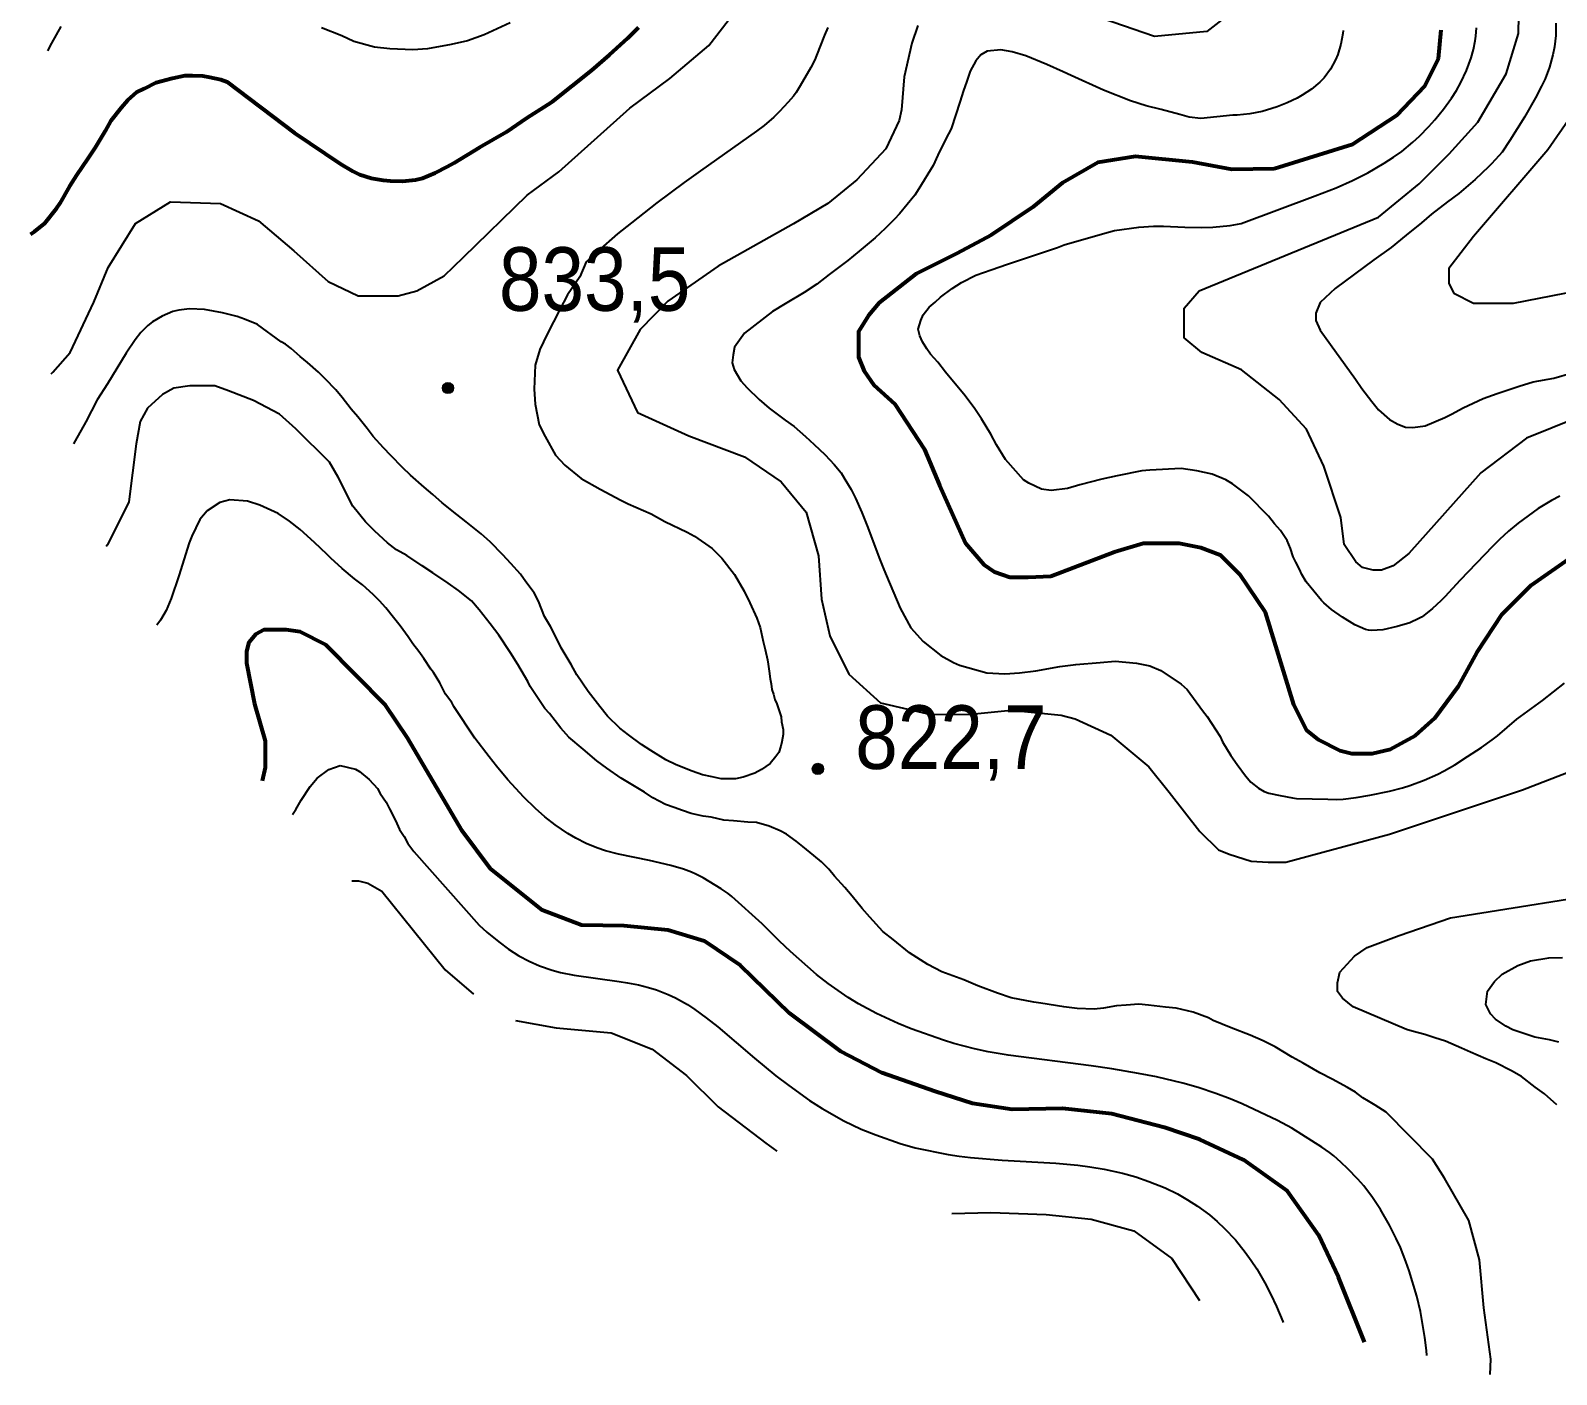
# Model space of a CAD drawing. Header units: metres. Extents: x 547833 to 556102, y 1844799 to 1850994.
# Drawn here: x 551964.2 to 552372.4, y 1845177.2 to 1845536.7 of the extents above; entities that cross this region are included whole.
import ezdxf

# ---------------------------------------------------------------- set-up
doc = ezdxf.new("R2010")
doc.units = ezdxf.units.M
doc.header["$LTSCALE"] = 6.8
for name, color, linetype, lineweight in [('1', 7, 'Continuous', 25), ('2', 7, 'Continuous', 53), ('5', 7, 'Continuous', 13)]:
    doc.layers.add(name, color=color, linetype=linetype, lineweight=lineweight)

msp = doc.modelspace()

# ---------------------------------------------------------------- hatches: boundary and pattern name
at = {"layer": '5'}
for points in [[(552077.37, 1845441.09, 1), (552074.37, 1845441.09, 1)], [(552176.3, 1845339.21, 1), (552173.3, 1845339.21, 1)]]:
    msp.add_hatch(color=256, dxfattribs=at).paths.add_polyline_path(points)

# ---------------------------------------------------------------- linework, layer by layer
at = {"layer": '1'}
for points in [[(552378.06, 1845433.19), (552364.33, 1845427.69), (552352.17, 1845418.44), (552332.87, 1845396.81), (552328.66, 1845393.51), (552325.55, 1845392.41), (552323.33, 1845392.41), (552320.45, 1845393.07), (552318.67, 1845394.61), (552315.57, 1845399.22), (552314.68, 1845406.47), (552310.18, 1845420.2), (552305.51, 1845430.11), (552298.17, 1845438.03), (552288.16, 1845445.96), (552277.49, 1845450.58), (552272.82, 1845454.55), (552272.82, 1845462.47), (552276.82, 1845467.09), (552284.83, 1845470.4), (552324.73, 1845486.84), (552335.66, 1845495.7), (552343.64, 1845503.72), (552351.32, 1845512.21), (552358.87, 1845525.14), (552362.22, 1845535.93), (552362.5, 1845550.32)], [(552288.16, 1845543.71), (552278.82, 1845536.44), (552264.81, 1845535.12), (552228.82, 1845547.61)], [(552058.17, 1845465.78), (552062.51, 1845465.78), (552067.51, 1845467.1), (552074.84, 1845471.06), (552080.02, 1845476.12), (552097.08, 1845492.66), (552105.51, 1845498.95), (552124.54, 1845515.97), (552135.2, 1845523.91), (552145.63, 1845532.72), (552153.83, 1845543.3)], [(551972.34, 1845537.81), (551969.79, 1845533.32), (551968.73, 1845531.25)], [(552092.49, 1845538.81), (552085.59, 1845535.55), (552081.09, 1845533.98), (552076.7, 1845533.01), (552070.43, 1845531.82), (552066.45, 1845531.56), (552060.3, 1845531.82), (552056.23, 1845532.31), (552050.71, 1845533.79), (552047.47, 1845535.34), (552042.08, 1845537.4)], [(552177.47, 1845537.54), (552176.54, 1845535.47), (552174.48, 1845530.02), (552173.96, 1845528.87), (552172.91, 1845526.85), (552170.1, 1845521.93), (552168.97, 1845520.12), (552168.27, 1845519.17), (552166.88, 1845517.52), (552164.58, 1845515.09), (552163.06, 1845513.58), (552160.41, 1845511.28), (552158.41, 1845509.79), (552143.38, 1845499.23), (552139.02, 1845496.07), (552131.72, 1845490.6), (552124.93, 1845485.32), (552121.24, 1845482.32), (552115.91, 1845477.72), (552113.27, 1845475.24)], [(552201.59, 1845538.07), (552199.91, 1845533.38), (552197.92, 1845524.29), (552197.15, 1845515.51), (552196.54, 1845512.63), (552192.97, 1845505.06), (552185.27, 1845496.82), (552177.48, 1845490.47), (552168.32, 1845484.99), (552148.13, 1845473.68), (552134.72, 1845464.29), (552127.32, 1845456.71), (552121.18, 1845445.86), (552126.53, 1845434.52), (552140.32, 1845428.34), (552155.19, 1845422.66), (552164.96, 1845416.02), (552171.72, 1845407.89), (552174.95, 1845396.19), (552175.76, 1845384.6), (552178.01, 1845374.82), (552183.11, 1845364.6), (552191.6, 1845356.92)], [(552315.27, 1845536.74), (552315.22, 1845535.93), (552314.72, 1845533.07), (552313.85, 1845530.33), (552313.23, 1845528.88), (552311.89, 1845526.38), (552310.2, 1845524.09), (552309.11, 1845522.94), (552306.86, 1845521.06), (552304.38, 1845519.43), (552302.97, 1845518.63), (552300.33, 1845517.36), (552297.67, 1845516.32), (552296.21, 1845515.82), (552293.62, 1845515.09), (552290.31, 1845514.43), (552286.96, 1845514.08), (552285.84, 1845514.06), (552277.26, 1845513.18), (552274.13, 1845513.52), (552271.65, 1845514.24), (552266.61, 1845515.56), (552262.6, 1845516.59), (552258.46, 1845517.92), (552251.24, 1845520.78), (552242.52, 1845524.67), (552240.41, 1845525.63), (552236.09, 1845527.63), (552230.43, 1845529.98)], [(552372.19, 1845538.68), (552372.18, 1845535.35), (552371.82, 1845532.37), (552371.36, 1845530.2), (552370.47, 1845526.96), (552369.31, 1845523.83), (552368.38, 1845521.82), (552366.76, 1845518.71), (552363.78, 1845513.58), (552359.86, 1845507.34), (552357.83, 1845504.14), (552356.93, 1845503.24), (552354.99, 1845501.02), (552354.18, 1845500.23), (552350.58, 1845496.83), (552346.21, 1845493.13), (552343.18, 1845490.89), (552338.96, 1845487.61), (552336.23, 1845485.31), (552332.13, 1845481.94), (552328.11, 1845478.69), (552323.5, 1845475.37), (552313.13, 1845467.74), (552309.13, 1845464.01), (552308.02, 1845461.15), (552308.02, 1845459.17), (552309.13, 1845456.54), (552318.57, 1845443.47), (552320.35, 1845440.98), (552322.95, 1845437.48), (552324.79, 1845435.3), (552327.69, 1845432.64), (552329.93, 1845431.4), (552332.01, 1845430.64), (552333.92, 1845430.56), (552337.27, 1845430.94), (552342.49, 1845433.23), (552344.28, 1845434.14), (552347.39, 1845435.79), (552352.79, 1845438.3), (552356.53, 1845439.63), (552362.39, 1845441.6), (552366.15, 1845442.73), (552371.62, 1845443.75), (552386.35, 1845447.97)], [(552321.87, 1845498.68), (552326.3, 1845501.28), (552328.76, 1845502.85), (552330.97, 1845504.39), (552333.96, 1845506.83), (552335.69, 1845508.45), (552338.27, 1845511.07), (552339.86, 1845512.82), (552342.17, 1845515.64), (552344.3, 1845518.64), (552345.6, 1845520.69), (552346.79, 1845522.79), (552348.33, 1845526.06), (552349.54, 1845529.41), (552350.17, 1845531.66), (552350.64, 1845533.93), (552350.82, 1845535.18), (552351, 1845537.41)], [(552230.43, 1845529.98), (552226.82, 1845531.06), (552223.77, 1845531.51), (552220.12, 1845531.19), (552218.43, 1845530.2), (552217.02, 1845528.64), (552215.54, 1845525.88), (552214.65, 1845523.18), (552213.67, 1845520.37), (552212.87, 1845517.79), (552210.42, 1845510.42), (552209.03, 1845507.77), (552206.94, 1845503.34), (552205.66, 1845500.6), (552201.78, 1845494.37), (552200.78, 1845492.65), (552196.66, 1845487.69), (552195.32, 1845486.24), (552192.81, 1845483.76), (552190.11, 1845481.26), (552185.83, 1845477.67), (552182.81, 1845475.23), (552177.86, 1845471.47), (552174.56, 1845468.9), (552171.13, 1845466.61), (552166.08, 1845463.64), (552162.63, 1845461.55), (552155.2, 1845455.81), (552152.54, 1845452.01), (552152.18, 1845449.97), (552151.92, 1845447.85), (552152.43, 1845446.01), (552154.17, 1845443.01), (552155.88, 1845441.12), (552159.13, 1845437.99), (552161.79, 1845435.7), (552166.05, 1845432.5), (552168.44, 1845430.78), (552171.54, 1845428.14), (552173.78, 1845426), (552175.23, 1845424.67), (552176.68, 1845423.34), (552178.04, 1845421.9), (552179.18, 1845420.63), (552181.03, 1845418.45), (552182.02, 1845416.76), (552183.74, 1845413.97), (552184.91, 1845411.61), (552186.54, 1845407.8), (552188.19, 1845403.8), (552191.22, 1845395.66), (552192.48, 1845392.52), (552193.16, 1845390.9), (552196.85, 1845382.24), (552199.65, 1845376.97), (552202.97, 1845373.26), (552207.69, 1845369.51), (552211.09, 1845367.7), (552212.66, 1845366.98), (552219.99, 1845364.93), (552224.8, 1845364.68), (552228.77, 1845364.94), (552233.1, 1845365.43), (552239.56, 1845366.57), (552243.78, 1845367.15), (552250.3, 1845367.7), (552254.35, 1845368.06), (552260, 1845367.51), (552263.58, 1845366.82), (552266.51, 1845365.56), (552272.02, 1845361.9), (552273.58, 1845360.48), (552277.72, 1845354.87), (552278.9, 1845353.21), (552282.4, 1845347.92), (552283.06, 1845346.5), (552285.29, 1845342.77), (552286.96, 1845340.36), (552289.2, 1845337.33), (552290.59, 1845335.69), (552292.67, 1845334.03), (552294.17, 1845333.2), (552295.42, 1845332.75), (552298.48, 1845332.1), (552301.75, 1845331.48), (552302.87, 1845331.31), (552311.24, 1845331.12), (552313.58, 1845331.05), (552315.33, 1845331.15), (552318.81, 1845331.6), (552322.42, 1845332.23), (552327.75, 1845333.27), (552331.18, 1845334.14), (552333.18, 1845334.78), (552336.97, 1845336.21), (552340.6, 1845337.82), (552342.37, 1845338.72), (552345.16, 1845340.34), (552348.56, 1845342.53), (552352.3, 1845344.98), (552355.18, 1845346.98)], [(552376.29, 1845513.77), (552370.07, 1845504.81), (552350.21, 1845481.62), (552343.54, 1845473.04), (552343.54, 1845469.08), (552344.87, 1845466.43), (552350.21, 1845463.79), (552360.88, 1845463.79), (552398.41, 1845471.06)], [(552373.31, 1845412.15), (552371.02, 1845410.99), (552367.51, 1845408.84), (552362.08, 1845404.91), (552359.55, 1845402.84), (552357.1, 1845400.58), (552355.25, 1845398.75), (552346.58, 1845389.72), (552342.47, 1845385.22), (552341.41, 1845384.16), (552339.25, 1845382.12), (552336.9, 1845380.25), (552336.24, 1845379.82), (552335.57, 1845379.43), (552333.12, 1845378.32), (552329.73, 1845377.29), (552325.95, 1845376.42), (552322.9, 1845376.24), (552322.08, 1845376.34), (552321.27, 1845376.52), (552318.46, 1845377.72), (552315.14, 1845379.8), (552312.15, 1845381.85), (552310.1, 1845383.63), (552309.56, 1845384.24), (552305.41, 1845389.27), (552304.29, 1845391.24), (552303.63, 1845392.66), (552302.61, 1845394.54), (552301.95, 1845395.96), (552301.2, 1845398.17), (552300.36, 1845400.27), (552298.56, 1845402.96), (552296.95, 1845404.77), (552295.33, 1845406.78), (552290.01, 1845412.26), (552285.75, 1845415.46), (552283.93, 1845416.55), (552280.27, 1845418.03), (552276.17, 1845418.96), (552272.01, 1845419.58), (552263.58, 1845419.11), (552261.5, 1845418.98), (552254.87, 1845417.62), (552250.78, 1845416.75), (552244.87, 1845415.18), (552241.59, 1845414.2), (552237.25, 1845413.71), (552234.63, 1845414), (552231.25, 1845415.61), (552229.84, 1845416.55), (552225.03, 1845421.99), (552222.59, 1845425.9), (552221.07, 1845428.72), (552218.6, 1845432.83), (552216.8, 1845435.51), (552214.2, 1845439.01), (552213.39, 1845440.01), (552210.16, 1845443.83), (552208.99, 1845445.3), (552206.88, 1845448.05), (552204.95, 1845450.12), (552203.98, 1845451.61), (552202.77, 1845453.47), (552202.08, 1845455.08), (552201.68, 1845456.83), (552202.31, 1845459.2), (552202.94, 1845460.67), (552204.6, 1845462.76), (552206.15, 1845464.03), (552207.59, 1845465.39), (552210.71, 1845467.75), (552213.23, 1845469.33), (552217.1, 1845471.27), (552221.12, 1845472.73), (552225.54, 1845474.23), (552233.81, 1845476.98), (552238.9, 1845478.66), (552240.72, 1845479.36), (552250.95, 1845482.33), (552254.15, 1845483.2), (552260.63, 1845484.14), (552264.59, 1845484.39), (552267.28, 1845484.4), (552273, 1845484.16), (552277.4, 1845484.06), (552280.49, 1845484.11), (552285.13, 1845484.55), (552288.06, 1845485.08), (552307.84, 1845492.5), (552313.45, 1845494.65), (552317.8, 1845496.56), (552321.87, 1845498.68)], [(551969.77, 1845444.88), (551970.16, 1845445.31), (551974.82, 1845450.61), (551981.17, 1845464.03), (551984.95, 1845473.35), (551992.25, 1845485.1), (552001.63, 1845490.86), (552015.01, 1845490.47), (552025.2, 1845485.79), (552034.61, 1845477.83), (552043.8, 1845469.6), (552051.84, 1845465.78), (552058.17, 1845465.78)], [(552113.27, 1845475.24), (552112.87, 1845474.83), (552111.18, 1845470.86), (552107.81, 1845465.99), (552105.76, 1845462.12), (552102.4, 1845455.53), (552100.48, 1845451.39), (552099.23, 1845447.24), (552098.91, 1845440.79), (552099.17, 1845436.81), (552100.27, 1845431.29), (552101.87, 1845428.13), (552104.63, 1845423.18), (552107.13, 1845420.5), (552111.46, 1845416.88), (552116.57, 1845414.02), (552122.15, 1845411.12), (552124.09, 1845410.09), (552130.22, 1845407.44), (552133.9, 1845405.37), (552139.86, 1845402.51), (552141.79, 1845401.49), (552146.56, 1845398.2), (552149.15, 1845395.63), (552152.52, 1845391.23), (552155.13, 1845386.75), (552156.62, 1845383.67), (552158.52, 1845379.58), (552159.39, 1845377), (552160.19, 1845373.27), (552160.72, 1845371.13), (552161.31, 1845368.42), (552161.55, 1845367.21), (552161.76, 1845365.32), (552162.08, 1845363.35), (552162.34, 1845361.94), (552162.51, 1845360.43), (552162.93, 1845359.24), (552163.29, 1845357.75), (552163.8, 1845356.66), (552164.49, 1845354.73), (552164.96, 1845353.16), (552165.11, 1845351.84), (552165.53, 1845349.78), (552165.49, 1845348.44), (552165.14, 1845346.49), (552164.89, 1845345.31), (552164.41, 1845343.63), (552163.57, 1845342.58), (552162.07, 1845340.69), (552159.76, 1845339.09), (552157.96, 1845338.12), (552154.84, 1845337), (552152.78, 1845336.58), (552148.96, 1845336.53), (552146.51, 1845337.11), (552143.97, 1845337.59), (552141.18, 1845338.61), (552136.87, 1845340.32), (552134.14, 1845341.63), (552130.13, 1845344.14), (552127.65, 1845345.77), (552124.2, 1845348.35), (552121.81, 1845350.08), (552118.57, 1845353.35)], [(552118.57, 1845353.35), (552116.47, 1845355.88), (552113.33, 1845359.93), (552110.34, 1845364.37), (552108.78, 1845367.15), (552106.17, 1845371.64), (552104.7, 1845374.53), (552103.33, 1845377.34), (552101.68, 1845380.02), (552100.08, 1845384.04), (552098.96, 1845386.31), (552096.71, 1845389.3), (552095.24, 1845391.33), (552092.71, 1845394.2), (552090.55, 1845396.44), (552087.18, 1845399.98), (552084.75, 1845402.1), (552080.75, 1845405.28), (552078.23, 1845407.28), (552074.34, 1845410.38), (552071.8, 1845412.58), (552069.47, 1845414.61), (552065.85, 1845417.83), (552063.7, 1845419.88), (552060.57, 1845423.06), (552058.62, 1845425.14), (552055.88, 1845428.17), (552054.3, 1845430.29), (552051.76, 1845433.35), (552049.99, 1845435.44), (552047.53, 1845438.6), (552045.87, 1845440.61), (552043.05, 1845443.54), (552041.22, 1845445.34), (552038.26, 1845447.88), (552036.34, 1845449.57), (552033.91, 1845451.69), (552032.43, 1845452.86), (552031.22, 1845453.48), (552024.89, 1845458.09), (552024.7, 1845458.19), (552021.48, 1845459.55), (552019.51, 1845460.21), (552015.6, 1845461.24), (552010.73, 1845462.1), (552006.7, 1845462.32), (552003.86, 1845461.96), (552002.28, 1845461.54), (551999.42, 1845460.35), (551996.8, 1845458.8), (551995.57, 1845457.85), (551993.76, 1845455.99), (551992.2, 1845453.95), (551989.83, 1845450.43), (551984.84, 1845442.23), (551982.07, 1845437.91), (551978.97, 1845432.02), (551976.93, 1845428.37), (551976.64, 1845427.76), (551975.72, 1845426.13)], [(552050.45, 1845409.49), (552046.5, 1845417.27), (552044.17, 1845421.23), (552035.17, 1845430.14), (552030.83, 1845434.1), (552023.83, 1845437.73), (552017.17, 1845440.37), (552013.5, 1845441.69), (552010.16, 1845441.69), (552006.83, 1845441.69), (552002.5, 1845441.03), (551999.5, 1845439.38), (551995.5, 1845435.75), (551993.5, 1845432.12), (551992.5, 1845426.18), (551990.5, 1845410.67), (551984.83, 1845399.11), (551984.41, 1845398.69)], [(552220.38, 1845263.57), (552216.72, 1845264.34), (552211.16, 1845265.81), (552208.38, 1845266.68), (552199.73, 1845269.73), (552196.25, 1845271.1), (552190.46, 1845273.83), (552185.66, 1845276.37), (552182.95, 1845278.08), (552177.6, 1845281.81), (552174.46, 1845284.25), (552167.47, 1845290.37), (552164.53, 1845293.15), (552159.94, 1845297.76), (552151.78, 1845305.13), (552150.79, 1845305.9), (552148.94, 1845307.16), (552144.1, 1845310.07), (552142.15, 1845311.09), (552141.02, 1845311.59), (552138.91, 1845312.38), (552135.51, 1845313.39), (552129.76, 1845314.73), (552121.49, 1845316.4), (552117.96, 1845317.28), (552115.67, 1845318.08), (552112.79, 1845319.28), (552110.05, 1845320.67), (552107.93, 1845321.91), (552104.55, 1845324.24), (552101.82, 1845326.38), (552099.26, 1845328.6), (552096.13, 1845331.65), (552091.86, 1845336.31), (552088.83, 1845339.93), (552086.87, 1845342.42), (552083.06, 1845347.46), (552077.43, 1845355.87), (552076.9, 1845357), (552075.25, 1845359.21), (552073.71, 1845362.22), (552071.99, 1845365.02), (552071.29, 1845365.93), (552069.37, 1845368.71), (552068.05, 1845370.65), (552066.43, 1845372.66), (552065.22, 1845374.52), (552063.09, 1845377.46), (552061.33, 1845379.76), (552059.24, 1845382.31), (552057.53, 1845384.21), (552055.84, 1845385.91), (552053.05, 1845388.48), (552050.88, 1845390.03), (552047.56, 1845392.84), (552044.55, 1845395.59), (552043.44, 1845396.66), (552040.19, 1845399.78), (552036.3, 1845403.22), (552033.45, 1845405.49), (552030.42, 1845407.54), (552025.58, 1845409.77), (552022.27, 1845410.79), (552017.54, 1845411.15), (552014.83, 1845410.44), (552011.49, 1845408.26), (552009.46, 1845405.93), (552007.37, 1845401.51), (552006.68, 1845399.73), (552003.91, 1845390.84), (552001.8, 1845384.81), (552000.48, 1845381.57), (551998.98, 1845379), (551997.99, 1845377.65)], [(552244.16, 1845275.14), (552240.57, 1845275.59), (552234.45, 1845276.52), (552232.6, 1845276.79), (552226.53, 1845278.02), (552222.86, 1845279.22), (552217.57, 1845281.21), (552213.85, 1845282.79), (552207.97, 1845284.9), (552204.21, 1845286.86), (552199.36, 1845290.04), (552194.94, 1845293.56), (552192.21, 1845295.73), (552188.72, 1845299.54), (552186.64, 1845301.89), (552183.97, 1845305.22), (552181.99, 1845307.48), (552179.25, 1845310.52), (552177.7, 1845312.44), (552175.76, 1845314.33), (552173.75, 1845316.1), (552170.8, 1845318.45), (552169.02, 1845319.87), (552166.41, 1845321.77), (552164.69, 1845322.63), (552161.77, 1845323.92), (552158.41, 1845324.88), (552156.1, 1845325), (552152.24, 1845325.33), (552149.64, 1845325.51), (552146.3, 1845326.28), (552144.16, 1845326.61), (552140.93, 1845327.3), (552138.64, 1845328.09), (552136.35, 1845328.88), (552134.06, 1845329.68), (552130.7, 1845331.49), (552128.43, 1845332.96), (552124.84, 1845335.13), (552122.17, 1845336.74), (552118.33, 1845339.46), (552115.72, 1845341.36), (552112.02, 1845344.48), (552108.22, 1845347.68), (552106.03, 1845350.11), (552103, 1845354.07), (552101.8, 1845355.37), (552097.89, 1845361.23), (552097.25, 1845362.6), (552094.54, 1845367.16), (552092.56, 1845370.29), (552089.44, 1845375), (552087.19, 1845377.99), (552084.18, 1845381.76), (552082.18, 1845384.21), (552078.72, 1845386.98), (552075.92, 1845388.86), (552071.78, 1845391.64), (552068.99, 1845393.52), (552064.85, 1845396.3), (552062.1, 1845397.81), (552059.68, 1845399.73), (552056.27, 1845402.79), (552053.79, 1845405.28), (552050.45, 1845409.49)], [(552355.18, 1845346.98), (552356.6, 1845348.07), (552361.77, 1845352.5), (552368.6, 1845357.5), (552374.51, 1845362.19)], [(552191.6, 1845356.92), (552205.04, 1845353.75), (552215.83, 1845353.83), (552226.5, 1845354.91), (552239.89, 1845353.59), (552243.67, 1845352.65), (552253.13, 1845348.21), (552263.3, 1845339.78), (552268.73, 1845332.99), (552277.01, 1845322.46), (552281.97, 1845317.55), (552284.81, 1845316.38), (552290.72, 1845314.51), (552295.21, 1845314.27), (552299.94, 1845314.27), (552327.68, 1845321.79), (552363.31, 1845333.58), (552393.98, 1845345.44)], [(552034.31, 1845326.98), (552035.19, 1845328.39), (552036.6, 1845330.85), (552038.98, 1845334.51), (552040.92, 1845336.73), (552044.04, 1845339.08), (552047.01, 1845340.12)], [(552047.01, 1845340.12), (552051.11, 1845339.19), (552052.18, 1845338.52), (552054.82, 1845336.42), (552056.99, 1845333.98), (552057.74, 1845332.67), (552059.3, 1845330.35), (552060.2, 1845328.56), (552061.86, 1845325.46), (552062.94, 1845322.99), (552064.15, 1845321.13), (552065.16, 1845319.26), (552066.7, 1845317.14), (552084.19, 1845297.38), (552086.26, 1845295.55), (552089.45, 1845292.92), (552092.09, 1845290.98), (552094.8, 1845289.26), (552097.56, 1845287.78), (552100.34, 1845286.54), (552103.77, 1845285.36), (552106.01, 1845284.77), (552109.59, 1845284.05), (552121.63, 1845282.39), (552123.93, 1845282.04), (552126.79, 1845281.49), (552129.54, 1845280.76), (552131.62, 1845280.09), (552134.77, 1845278.91), (552136.76, 1845278), (552139.9, 1845276.2), (552141.91, 1845274.86), (552144.97, 1845272.66), (552148.08, 1845270.2), (552157.87, 1845261.84), (552163.58, 1845257.15), (552167.04, 1845254.5), (552172.59, 1845250.54), (552175.97, 1845248.36), (552181.76, 1845245.12), (552186.41, 1845242.85), (552190.3, 1845241.31), (552196.85, 1845239.04), (552200.82, 1845237.89), (552209.62, 1845236.11), (552212.61, 1845235.61), (552215.66, 1845235.28), (552224.12, 1845234.58), (552238.43, 1845233.78), (552244.31, 1845233.19), (552247.55, 1845232.77), (552251.43, 1845232.15), (552256.26, 1845231.09), (552259.86, 1845230.07), (552263.35, 1845228.9), (552267.68, 1845227.17), (552270.99, 1845225.54), (552273.67, 1845223.99), (552276.33, 1845222.27), (552279.54, 1845219.9), (552281.59, 1845218.18), (552283.58, 1845216.33), (552286.48, 1845213.24), (552289.14, 1845209.95), (552290.74, 1845207.76), (552292.24, 1845205.5), (552294.37, 1845201.77), (552295.97, 1845198.59), (552297.46, 1845195.4), (552299.15, 1845191.37), (552299.24, 1845191.1)], [(552050.17, 1845309.3), (552051.95, 1845309.3), (552054.45, 1845308.68), (552058.2, 1845306.52), (552075.09, 1845285.47), (552082.7, 1845278.94)], [(552344.01, 1845299.35), (552392.1, 1845307.02)], [(552349.4, 1845263.43), (552347, 1845264.48), (552342.7, 1845266.37), (552339.84, 1845267.27), (552337.17, 1845268.2), (552333.75, 1845269.05), (552332.27, 1845269.54), (552317.99, 1845275.56), (552315.1, 1845277.88), (552313.84, 1845279.66), (552313.84, 1845281.98), (552314.38, 1845284.84), (552318.35, 1845289.13), (552321.77, 1845291.45), (552330.25, 1845294.66), (552344.01, 1845299.35)], [(552373.02, 1845266.13), (552370.48, 1845266.79), (552366.6, 1845267.49), (552364.14, 1845268.25), (552360.68, 1845269.47), (552358.86, 1845270.4), (552356.08, 1845272.27), (552354.68, 1845273.72), (552353.44, 1845276.24), (552353.89, 1845279.8), (552355.78, 1845282.39), (552357.83, 1845284.34), (552362.04, 1845286.62), (552365.41, 1845287.86), (552370.35, 1845288.71), (552373.95, 1845288.75)], [(552354.65, 1845177.24), (552354.79, 1845181.33), (552352.97, 1845195.1), (552351.77, 1845207.92), (552348.93, 1845218.39), (552342.44, 1845229.72), (552339.17, 1845234.84), (552326.84, 1845247.42), (552323.86, 1845249.28), (552322.12, 1845250.32), (552320.58, 1845251.2), (552318.59, 1845252.79), (552316.44, 1845253.98), (552312.37, 1845256.2), (552309.11, 1845257.93), (552304.62, 1845260.48), (552301.66, 1845262.15), (552297.14, 1845264.89), (552293.9, 1845266.44), (552290.48, 1845267.96), (552285.38, 1845269.96), (552280.57, 1845271.9), (552279.25, 1845272.61), (552275.15, 1845274.16), (552270.64, 1845275.18), (552267.83, 1845275.53), (552263.27, 1845276.06), (552260.67, 1845276.25), (552257.25, 1845276.05), (552254.69, 1845275.85), (552251.23, 1845275.18), (552248.67, 1845274.98), (552244.16, 1845275.14)], [(552093.96, 1845271.88), (552104.79, 1845269.98), (552119.49, 1845268.59), (552130.5, 1845264.22), (552139.63, 1845257.19), (552148.15, 1845248.81), (552160.92, 1845239.13), (552163.86, 1845236.96)], [(552337.68, 1845182.34), (552337.58, 1845183.68), (552337.14, 1845187.14), (552336.46, 1845191.37), (552335.97, 1845194.06), (552335.03, 1845198.22), (552332.93, 1845204.96), (552332.09, 1845207.42), (552330.63, 1845211.16), (552329.52, 1845213.58), (552327.68, 1845217.16), (552325.27, 1845221.35), (552323.15, 1845224.62), (552320.8, 1845227.73), (552319.2, 1845229.52), (552316.54, 1845232.21), (552314.73, 1845233.99), (552312.81, 1845235.71), (552311.69, 1845236.59), (552309.59, 1845238.05), (552301.61, 1845243.14), (552297.77, 1845245.18), (552288.28, 1845249.66), (552285.1, 1845250.97), (552281.28, 1845252.41), (552276.52, 1845254.01), (552272.44, 1845255.15), (552265.37, 1845256.82), (552260.61, 1845257.76), (552253.42, 1845259), (552247.93, 1845259.81), (552225.68, 1845262.69), (552220.38, 1845263.57)], [(552372.48, 1845249.35), (552369.19, 1845252.3), (552366.71, 1845254.11), (552362.97, 1845256.91), (552360.32, 1845258.5), (552356.18, 1845260.6), (552353.49, 1845261.71), (552349.4, 1845263.43)], [(552210.66, 1845220.3), (552221.09, 1845220.53), (552235.88, 1845220.05), (552247.94, 1845218.74), (552259.31, 1845215.68), (552269.51, 1845208.27), (552276.88, 1845197.05)]]:
    msp.add_lwpolyline(points, dxfattribs=at)
at = {"layer": '2'}
for points in [[(551964.21, 1845482.24), (551965.26, 1845483), (551968.07, 1845485.23), (551971.16, 1845489.12), (551972.15, 1845490.57), (551974.7, 1845495.06), (551976.56, 1845498.04), (551979.59, 1845502.5), (551981.56, 1845505.4), (551984.29, 1845509.92), (551985.8, 1845512.67), (551988.56, 1845516.14), (551990.25, 1845518.05), (551992.68, 1845520.24), (551994.67, 1845521.23), (551997.84, 1845522.83), (552002.2, 1845523.99), (552005.47, 1845524.65), (552007.57, 1845524.7), (552010.26, 1845524.62), (552012.21, 1845524.26), (552015.15, 1845523.64), (552016.85, 1845522.97), (552034.83, 1845509.38), (552047.08, 1845501.08), (552050.38, 1845499.06), (552052.18, 1845498.23), (552055.35, 1845497.24), (552058.55, 1845496.72), (552060.37, 1845496.55), (552063.74, 1845496.44), (552067.16, 1845496.79), (552069.05, 1845497.26), (552072.46, 1845498.64), (552075.78, 1845500.37), (552077.55, 1845501.37), (552084.39, 1845505.53), (552091.51, 1845509.66), (552097, 1845513.37), (552102.58, 1845516.89), (552103.82, 1845517.77), (552114.38, 1845526.14), (552119.05, 1845530.22), (552123.95, 1845534.7), (552126.87, 1845537.57)], [(552341.4, 1845536.84), (552340.75, 1845529.14), (552337.03, 1845521.77), (552329.65, 1845513.95), (552317.82, 1845506.26), (552296.85, 1845499.69)], [(552296.85, 1845499.69), (552285.56, 1845499.55), (552275.05, 1845501.53), (552259.77, 1845502.98), (552249.65, 1845501.45), (552240.24, 1845495.94), (552232.34, 1845489.45), (552221.12, 1845481.96), (552212.02, 1845477.11), (552201.07, 1845471.68), (552191.2, 1845463.89), (552188.31, 1845460.47), (552185.72, 1845456.18), (552185.72, 1845452.75), (552185.72, 1845449.32), (552187.16, 1845445.61), (552189.76, 1845441.89), (552195.38, 1845436.74), (552203.35, 1845424.69), (552207.36, 1845415.11), (552214.3, 1845399.61), (552219.2, 1845393.89), (552222.09, 1845391.89), (552226.13, 1845390.46), (552231.03, 1845390.46), (552237.1, 1845390.75), (552254.12, 1845397.32), (552261.92, 1845399.61), (552267.4, 1845399.61), (552271.44, 1845399.61), (552277.21, 1845398.46), (552282.41, 1845396.46), (552287.6, 1845391.32), (552294.41, 1845381.15), (552302.03, 1845356.47), (552305.5, 1845349.61), (552308.67, 1845347.04), (552314.44, 1845344.18), (552317.62, 1845343.32), (552323.1, 1845343.32), (552328.01, 1845344.47), (552334.65, 1845348.18), (552339.84, 1845352.75), (552346.19, 1845361.36), (552351.13, 1845370.43), (552357.86, 1845380.6), (552365.62, 1845388.34), (552376.55, 1845396.05)], [(552320.98, 1845185.92), (552320.96, 1845186.13), (552314.07, 1845203.26), (552308.72, 1845214.6), (552300.41, 1845226.23), (552288.66, 1845234.68), (552276.99, 1845240.09), (552267.48, 1845243.33), (552253.48, 1845246.95), (552240.23, 1845248.37), (552226.8, 1845248.12), (552216.2, 1845249.71), (552206.19, 1845252.89), (552191.9, 1845257.88), (552180.96, 1845263.62), (552167.23, 1845273.88), (552154.09, 1845286.62), (552144.46, 1845293.15), (552134.73, 1845296.11), (552123.04, 1845297.2), (552111.59, 1845297.42), (552101.1, 1845301.44), (552087.27, 1845312.45), (552079.64, 1845322.64), (552065.01, 1845347.53), (552059.19, 1845356.26), (552043.21, 1845372.43), (552036.33, 1845375.84), (552032.58, 1845376.46), (552028.51, 1845376.46), (552026.64, 1845376.46), (552024.45, 1845375.22), (552022.57, 1845373.05), (552021.95, 1845370.58), (552021.95, 1845367.48), (552024.13, 1845356.65), (552026.95, 1845346.75), (552026.95, 1845339.63), (552026.17, 1845336.05)]]:
    msp.add_lwpolyline(points, dxfattribs=at)
at = {"layer": '5'}
for centre in [(552075.87, 1845441.09), (552174.8, 1845339.21)]:
    msp.add_circle(centre, 1.5, dxfattribs=at)

# ---------------------------------------------------------------- texts
at = {"layer": '5', "width": 0.9}
for s, p in [('833,5', (552089.51, 1845461.75)), ('822,7', (552184.8, 1845339.21))]:
    msp.add_text(s, height=17, dxfattribs=at).set_placement(p)

doc.saveas('drawing.dxf')
